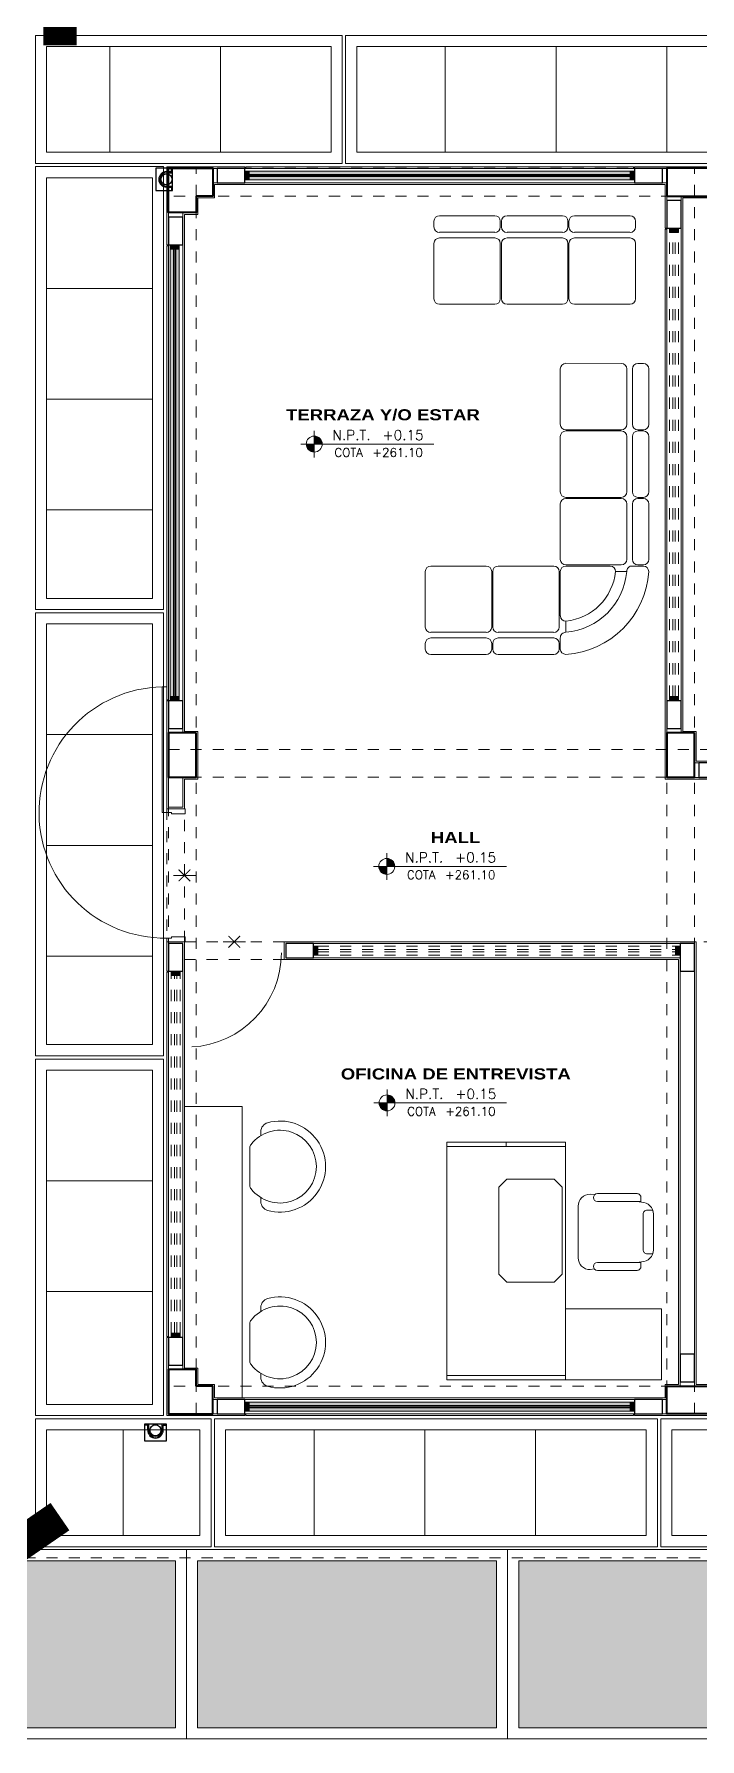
# Model space of a CAD drawing. Header units: metres. Extents: x 349703 to 349913, y 9282546 to 9282694.
# Drawn here: x 349755.27 to 349761.28, y 9282641.14 to 9282656.54 of the extents above; entities that cross this region are included whole.
import ezdxf
from ezdxf.enums import TextEntityAlignment as Align

# ---------------------------------------------------------------- set-up
doc = ezdxf.new("R2010")
doc.units = ezdxf.units.M
doc.header["$LTSCALE"] = 0.25
for name, pattern in [('01 nivel$0$HIDDEN2', [0.1875, 0.125, -0.0625]), ('B. SUM 2$0$HIDDEN', [0.375, 0.25, -0.125]), ('DASHED2', [0.762, 0.635, -0.127])]:
    doc.linetypes.add(name, pattern=pattern)
for name, color, linetype, lineweight in [('0_VANOS', 30, 'Continuous', 9), ('AREA-VERDE', 3, 'CONTINUOUS', 9), ('ARQ-FONDO', 253, 'CONTINUOUS', 9), ('CUNETAS-RED', 5, 'CONTINUOUS', 18), ('LLORAD-TRAMO', 1, 'CONTINUOUS', 70)]:
    doc.layers.add(name, color=color, linetype=linetype, lineweight=lineweight)
doc.styles.add('MOYO2', font='arialbd.ttf', dxfattribs={"width": 1.2})
doc.styles.add('TM-DIM', font='romans.shx')

# ---------------------------------------------------------------- blocks, each defined once
blk = doc.blocks.new('COLUMNAS CENTRALES')
at = {"layer": 'ARQ-FONDO', "lineweight": 40}
for points in [[(-59533.969, 35130.333), (-59533.569, 35130.333), (-59533.569, 35130.083), (-59533.969, 35130.083)], [(-59529.319, 35130.083), (-59529.319, 35129.933), (-59529.069, 35129.933), (-59529.069, 35130.333), (-59529.469, 35130.333), (-59529.469, 35130.083)], [(-59533.819, 35125.233), (-59533.569, 35125.233), (-59533.569, 35124.833), (-59533.819, 35124.833)], [(-59529.319, 35125.233), (-59529.069, 35125.233), (-59529.069, 35124.833), (-59529.319, 35124.833)], [(-59529.319, 35119.333), (-59529.319, 35119.483), (-59529.069, 35119.483), (-59529.069, 35119.083), (-59529.469, 35119.083), (-59529.469, 35119.333)], [(-59533.969, 35119.083), (-59533.569, 35119.083), (-59533.569, 35119.333), (-59533.969, 35119.333)]]:
    blk.add_lwpolyline(points, close=True, dxfattribs=at)
blk = doc.blocks.new('MOBILIARIO ESTAR')
at = {"layer": 'ARQ-FONDO', "linetype": 'Continuous', "lineweight": 5}
for p, q in [((3922.926, 1582.661), (3922.926, 1582.612)), ((3923.476, 1582.712), (3922.977, 1582.712)), ((3923.527, 1582.612), (3923.527, 1582.661)), ((3923.536, 1582.661), (3923.536, 1582.612)), ((3924.086, 1582.712), (3923.585, 1582.712)), ((3924.135, 1582.612), (3924.135, 1582.661)), ((3924.146, 1582.562), (3924.146, 1582.661)), ((3922.926, 1582.462), (3922.926, 1581.961)), ((3922.977, 1582.562), (3923.476, 1582.562)), ((3923.476, 1582.511), (3922.977, 1582.511)), ((3923.527, 1581.961), (3923.527, 1582.462)), ((3923.536, 1582.462), (3923.536, 1581.961)), ((3923.585, 1582.562), (3924.086, 1582.562)), ((3924.086, 1582.511), (3923.585, 1582.511)), ((3924.135, 1581.961), (3924.135, 1582.462)), ((3924.196, 1582.409), (3924.196, 1582.509)), ((3924.146, 1581.961), (3924.146, 1582.361)), ((3922.977, 1581.912), (3923.476, 1581.912)), ((3923.585, 1581.912), (3924.086, 1581.912)), ((3924.146, 1581.35), (3924.146, 1581.851)), ((3924.596, 1581.912), (3924.196, 1581.912)), ((3924.196, 1581.901), (3924.697, 1581.901)), ((3924.744, 1581.961), (3924.644, 1581.961)), ((3924.746, 1581.851), (3924.746, 1581.35)), ((3924.896, 1581.912), (3924.797, 1581.912)), ((3924.797, 1581.35), (3924.797, 1581.851)), ((3924.846, 1581.901), (3924.896, 1581.901)), ((3924.947, 1581.851), (3924.947, 1581.35)), ((3924.146, 1580.742), (3924.146, 1581.241)), ((3924.697, 1581.301), (3924.196, 1581.301)), ((3924.196, 1581.292), (3924.697, 1581.292)), ((3924.746, 1581.241), (3924.746, 1580.742)), ((3924.797, 1580.742), (3924.797, 1581.241)), ((3924.896, 1581.301), (3924.846, 1581.301)), ((3924.846, 1581.292), (3924.896, 1581.292)), ((3924.947, 1581.241), (3924.947, 1580.742)), ((3924.146, 1580.131), (3924.146, 1580.63)), ((3924.697, 1580.691), (3924.196, 1580.691)), ((3924.196, 1580.682), (3924.697, 1580.682)), ((3924.746, 1580.63), (3924.746, 1580.131)), ((3924.797, 1580.131), (3924.797, 1580.63)), ((3924.896, 1580.691), (3924.846, 1580.691)), ((3924.846, 1580.682), (3924.896, 1580.682)), ((3924.947, 1580.63), (3924.947, 1580.131)), ((3924.697, 1580.082), (3924.196, 1580.08)), ((3924.896, 1580.082), (3924.846, 1580.082)), ((3923.055, 1579.548), (3923.554, 1579.548)), ((3923.666, 1579.548), (3924.165, 1579.548)), ((3924.274, 1579.548), (3924.775, 1579.548)), ((3923.004, 1578.998), (3923.004, 1579.497)), ((3923.605, 1579.497), (3923.605, 1578.998)), ((3923.615, 1578.998), (3923.615, 1579.497)), ((3924.216, 1579.497), (3924.216, 1578.998)), ((3924.225, 1578.998), (3924.225, 1579.497)), ((3924.825, 1579.497), (3924.825, 1578.998)), ((3923.554, 1578.947), (3923.055, 1578.947)), ((3924.165, 1578.947), (3923.666, 1578.947)), ((3924.775, 1578.947), (3924.274, 1578.947)), ((3923.004, 1578.797), (3923.004, 1578.848)), ((3923.055, 1578.898), (3923.554, 1578.898)), ((3923.605, 1578.848), (3923.605, 1578.797)), ((3923.615, 1578.797), (3923.615, 1578.848)), ((3923.666, 1578.898), (3924.165, 1578.898)), ((3924.216, 1578.848), (3924.216, 1578.797)), ((3924.225, 1578.797), (3924.225, 1578.848)), ((3924.274, 1578.898), (3924.775, 1578.898)), ((3924.825, 1578.848), (3924.825, 1578.797)), ((3923.554, 1578.748), (3923.055, 1578.748)), ((3924.165, 1578.748), (3923.666, 1578.748)), ((3924.775, 1578.748), (3924.274, 1578.748))]:
    blk.add_line(p, q, dxfattribs=at)
for points in [[(3922.978, 1582.712), (3922.95, 1582.712), (3922.927, 1582.69), (3922.927, 1582.662)], [(3922.927, 1582.612), (3922.927, 1582.585), (3922.95, 1582.562), (3922.978, 1582.562)], [(3923.527, 1582.662), (3923.527, 1582.69), (3923.504, 1582.712), (3923.477, 1582.712)], [(3923.477, 1582.562), (3923.504, 1582.562), (3923.527, 1582.585), (3923.527, 1582.612)], [(3923.586, 1582.712), (3923.559, 1582.712), (3923.536, 1582.69), (3923.536, 1582.662)], [(3923.536, 1582.612), (3923.536, 1582.585), (3923.559, 1582.562), (3923.586, 1582.562)], [(3924.137, 1582.662), (3924.137, 1582.69), (3924.115, 1582.712), (3924.087, 1582.712)], [(3924.087, 1582.562), (3924.115, 1582.562), (3924.137, 1582.585), (3924.137, 1582.612)], [(3924.197, 1582.71), (3924.17, 1582.71), (3924.147, 1582.689), (3924.146, 1582.662)], [(3924.945, 1581.962), (3924.92, 1582.365), (3924.6, 1582.685), (3924.197, 1582.711)], [(3922.978, 1582.513), (3922.95, 1582.513), (3922.927, 1582.49), (3922.927, 1582.463)], [(3923.527, 1582.463), (3923.527, 1582.49), (3923.504, 1582.513), (3923.477, 1582.513)], [(3923.586, 1582.513), (3923.559, 1582.513), (3923.536, 1582.49), (3923.536, 1582.463)], [(3924.137, 1582.463), (3924.137, 1582.49), (3924.115, 1582.513), (3924.087, 1582.513)], [(3924.146, 1582.563), (3924.146, 1582.55), (3924.151, 1582.536), (3924.16, 1582.526)], [(3924.16, 1582.526), (3924.17, 1582.517), (3924.183, 1582.511), (3924.197, 1582.511)], [(3924.746, 1581.962), (3924.721, 1582.255), (3924.489, 1582.486), (3924.197, 1582.511)], [(3924.197, 1582.411), (3924.17, 1582.411), (3924.148, 1582.39), (3924.147, 1582.363)], [(3924.645, 1581.962), (3924.621, 1582.199), (3924.434, 1582.386), (3924.197, 1582.41)], [(3922.927, 1581.962), (3922.927, 1581.934), (3922.95, 1581.912), (3922.978, 1581.912)], [(3923.477, 1581.912), (3923.504, 1581.912), (3923.527, 1581.934), (3923.527, 1581.962)], [(3923.536, 1581.962), (3923.536, 1581.934), (3923.559, 1581.912), (3923.586, 1581.912)], [(3924.087, 1581.912), (3924.115, 1581.912), (3924.137, 1581.934), (3924.137, 1581.962)], [(3924.146, 1581.962), (3924.146, 1581.934), (3924.169, 1581.912), (3924.197, 1581.912)], [(3924.197, 1581.902), (3924.169, 1581.902), (3924.146, 1581.88), (3924.146, 1581.852)], [(3924.598, 1581.912), (3924.625, 1581.913), (3924.645, 1581.935), (3924.645, 1581.962)], [(3924.748, 1581.852), (3924.748, 1581.88), (3924.725, 1581.902), (3924.697, 1581.902)], [(3924.746, 1581.962), (3924.746, 1581.948), (3924.751, 1581.935), (3924.761, 1581.926)], [(3924.761, 1581.926), (3924.771, 1581.916), (3924.784, 1581.911), (3924.798, 1581.912)], [(3924.847, 1581.902), (3924.82, 1581.902), (3924.797, 1581.88), (3924.797, 1581.852)], [(3924.897, 1581.912), (3924.924, 1581.912), (3924.945, 1581.935), (3924.945, 1581.962)], [(3924.947, 1581.852), (3924.947, 1581.88), (3924.924, 1581.902), (3924.897, 1581.902)], [(3924.146, 1581.351), (3924.146, 1581.324), (3924.169, 1581.301), (3924.197, 1581.301)], [(3924.197, 1581.292), (3924.169, 1581.292), (3924.146, 1581.269), (3924.146, 1581.242)], [(3924.697, 1581.301), (3924.725, 1581.301), (3924.748, 1581.324), (3924.748, 1581.351)], [(3924.748, 1581.242), (3924.748, 1581.269), (3924.725, 1581.292), (3924.697, 1581.292)], [(3924.797, 1581.351), (3924.797, 1581.324), (3924.82, 1581.301), (3924.847, 1581.301)], [(3924.847, 1581.292), (3924.82, 1581.292), (3924.797, 1581.269), (3924.797, 1581.242)], [(3924.897, 1581.301), (3924.924, 1581.301), (3924.947, 1581.324), (3924.947, 1581.351)], [(3924.947, 1581.242), (3924.947, 1581.269), (3924.924, 1581.292), (3924.897, 1581.292)], [(3924.146, 1580.743), (3924.146, 1580.715), (3924.169, 1580.692), (3924.197, 1580.692)], [(3924.197, 1580.682), (3924.169, 1580.682), (3924.146, 1580.659), (3924.146, 1580.631)], [(3924.697, 1580.692), (3924.725, 1580.692), (3924.748, 1580.715), (3924.748, 1580.743)], [(3924.748, 1580.631), (3924.748, 1580.659), (3924.725, 1580.682), (3924.697, 1580.682)], [(3924.797, 1580.743), (3924.797, 1580.715), (3924.82, 1580.692), (3924.847, 1580.692)], [(3924.847, 1580.682), (3924.82, 1580.682), (3924.797, 1580.659), (3924.797, 1580.631)], [(3924.897, 1580.692), (3924.924, 1580.692), (3924.947, 1580.715), (3924.947, 1580.743)], [(3924.947, 1580.631), (3924.947, 1580.659), (3924.924, 1580.682), (3924.897, 1580.682)], [(3924.146, 1580.132), (3924.146, 1580.105), (3924.169, 1580.082), (3924.197, 1580.082)], [(3924.697, 1580.082), (3924.725, 1580.082), (3924.748, 1580.105), (3924.748, 1580.132)], [(3924.797, 1580.132), (3924.797, 1580.105), (3924.82, 1580.082), (3924.847, 1580.082)], [(3924.897, 1580.082), (3924.924, 1580.082), (3924.947, 1580.105), (3924.947, 1580.132)], [(3923.056, 1579.548), (3923.028, 1579.548), (3923.006, 1579.526), (3923.006, 1579.498)], [(3923.605, 1579.498), (3923.605, 1579.526), (3923.583, 1579.548), (3923.555, 1579.548)], [(3923.667, 1579.548), (3923.639, 1579.548), (3923.616, 1579.526), (3923.616, 1579.498)], [(3924.216, 1579.498), (3924.216, 1579.526), (3924.193, 1579.548), (3924.166, 1579.548)], [(3924.275, 1579.548), (3924.248, 1579.548), (3924.225, 1579.526), (3924.225, 1579.498)], [(3924.826, 1579.498), (3924.826, 1579.526), (3924.804, 1579.548), (3924.776, 1579.548)], [(3923.006, 1578.999), (3923.006, 1578.971), (3923.028, 1578.949), (3923.056, 1578.949)], [(3923.555, 1578.949), (3923.583, 1578.949), (3923.605, 1578.971), (3923.605, 1578.999)], [(3923.616, 1578.999), (3923.616, 1578.971), (3923.639, 1578.949), (3923.667, 1578.949)], [(3924.166, 1578.949), (3924.193, 1578.949), (3924.216, 1578.971), (3924.216, 1578.999)], [(3924.225, 1578.999), (3924.225, 1578.971), (3924.248, 1578.949), (3924.275, 1578.949)], [(3924.776, 1578.949), (3924.804, 1578.949), (3924.826, 1578.971), (3924.826, 1578.999)], [(3923.056, 1578.9), (3923.028, 1578.9), (3923.006, 1578.877), (3923.006, 1578.849)], [(3923.006, 1578.798), (3923.006, 1578.77), (3923.028, 1578.748), (3923.056, 1578.748)], [(3923.605, 1578.849), (3923.605, 1578.877), (3923.583, 1578.9), (3923.555, 1578.9)], [(3923.555, 1578.748), (3923.583, 1578.748), (3923.605, 1578.77), (3923.605, 1578.798)], [(3923.667, 1578.9), (3923.639, 1578.9), (3923.616, 1578.877), (3923.616, 1578.849)], [(3923.616, 1578.798), (3923.616, 1578.77), (3923.639, 1578.748), (3923.667, 1578.748)], [(3924.216, 1578.849), (3924.216, 1578.877), (3924.193, 1578.9), (3924.166, 1578.9)], [(3924.166, 1578.748), (3924.193, 1578.748), (3924.216, 1578.77), (3924.216, 1578.798)], [(3924.275, 1578.9), (3924.248, 1578.9), (3924.225, 1578.877), (3924.225, 1578.849)], [(3924.225, 1578.798), (3924.225, 1578.77), (3924.248, 1578.748), (3924.275, 1578.748)], [(3924.826, 1578.849), (3924.826, 1578.877), (3924.804, 1578.9), (3924.776, 1578.9)], [(3924.776, 1578.748), (3924.804, 1578.748), (3924.826, 1578.77), (3924.826, 1578.798)]]:
    blk.add_open_spline(points, degree=3, dxfattribs=at)
blk = doc.blocks.new('A$C1906664A')
at = {"layer": 'ARQ-FONDO'}
for points in [[(1.13, 54.14), (58.88, 54.14), (58.88, 24.14), (1.13, 24.14), (1.13, 54.14), (1.13, 39.14), (0, 39.14), (0, 54.14)], [(0, 24.14), (1.13, 24.14), (1.13, 54.14), (0, 54.14)], [(60, 24.14), (58.88, 24.14), (58.88, 54.14), (60, 54.14)], [(9.38, 27), (9.38, 38.99), (11.38, 40.99), (33.36, 40.99), (35.36, 38.99), (35.36, 27), (33.36, 25), (11.38, 25)]]:
    blk.add_lwpolyline(points, close=True, dxfattribs=at)
blk.add_lwpolyline([(60, 24.14), (60, 0), (42.03, 0), (42.03, 24.14)], dxfattribs=at)
for points in [[(13.35, 16.9), (13.18, 17.99, -0.414214), (16.18, 20.99), (29.18, 20.99, -0.414214), (32.18, 17.99), (32.01, 16.9)], [(15, 6.16), (15.18, 4.99, 0.414214), (18.18, 1.99), (27.18, 1.99, 0.414214), (30.18, 4.99), (30.36, 6.16)], [(28.18, 2.16), (28.18, 3.57, 0.414214), (27.18, 4.57), (18.18, 4.57, 0.414214), (17.18, 3.57), (17.18, 2.16)]]:
    blk.add_lwpolyline(points, format="xyb", dxfattribs=at)
for points in [[(15, 5.14), (14, 5.14, -0.414214), (13, 6.14), (13, 16.14, -1), (15, 16.14)], [(32.36, 6.14), (32.36, 16.14, 1), (30.36, 16.14), (30.36, 5.14), (31.36, 5.14, 0.414214)]]:
    blk.add_lwpolyline(points, format="xyb", close=True, dxfattribs=at)
blk = doc.blocks.new('A$C50E76ADC')
at = {"layer": 'ARQ-FONDO', "linetype": 'Continuous'}
for p, q in [((68, 83), (98, 83)), ((565, 83), (596, 83)), ((190, 0), (474, 0))]:
    blk.add_line(p, q, dxfattribs=at)
for centre, radius, start, end in [((332, 226), 343, 344.1544, 195.8456), ((332, 226), 274, 307.5173, 232.4827), ((68, 151), 68.5, 195.8456, 270), ((596, 151), 68.5, 270, 344.1544), ((190, 41), 41.1, 232.4827, 270), ((474, 41), 41.1, 270, 307.5173)]:
    blk.add_arc(centre, radius, start, end, dxfattribs=at)
blk = doc.blocks.new('*U933')
blk.add_arc((0.022, 0.048), 0.853, 0.1579, 87.0814)
blk = doc.blocks.new('*U678')
at = {"linetype": 'Continuous', "lineweight": 0, "true_color": 0xbebebe}
for points in [[(3037.252, 1360.543), (3037.212, 1360.543), (3037.212, 1360.463), (3037.252, 1360.463)], [(3040.732, 1360.543), (3040.692, 1360.543), (3040.692, 1360.463), (3040.732, 1360.463)]]:
    blk.add_hatch(color=9, dxfattribs=at).paths.add_polyline_path(points)
at = {"true_color": 0xffffff}
h = blk.add_hatch(color=7, dxfattribs=at)
h.dxf.hatch_style = 1
h.paths.add_polyline_path([(3040.692, 1360.463), (3040.692, 1360.543), (3037.252, 1360.543), (3037.252, 1360.463)])
at = {"layer": '0_VANOS', "linetype": 'Continuous'}
for p, q in [((3037.252, 1360.513), (3040.692, 1360.513)), ((3037.252, 1360.503), (3040.692, 1360.503)), ((3037.252, 1360.493), (3040.692, 1360.493))]:
    blk.add_line(p, q, dxfattribs=at)
for points in [[(3037.212, 1360.543), (3037.212, 1360.463), (3037.252, 1360.463), (3037.252, 1360.543)], [(3037.252, 1360.543), (3040.692, 1360.543), (3040.692, 1360.463), (3037.252, 1360.463)], [(3040.692, 1360.543), (3040.692, 1360.463), (3040.732, 1360.463), (3040.732, 1360.543)]]:
    blk.add_lwpolyline(points, close=True, dxfattribs=at)
blk = doc.blocks.new('*U679')
at = {"linetype": 'Continuous', "lineweight": 0, "true_color": 0xbebebe}
for points in [[(3037.252, 1360.543), (3037.212, 1360.543), (3037.212, 1360.463), (3037.252, 1360.463)], [(3041.332, 1360.543), (3041.292, 1360.543), (3041.292, 1360.463), (3041.332, 1360.463)]]:
    blk.add_hatch(color=9, dxfattribs=at).paths.add_polyline_path(points)
at = {"true_color": 0xffffff}
h = blk.add_hatch(color=7, dxfattribs=at)
h.dxf.hatch_style = 1
h.paths.add_polyline_path([(3041.292, 1360.463), (3041.292, 1360.543), (3037.252, 1360.543), (3037.252, 1360.463)])
at = {"layer": '0_VANOS', "linetype": 'Continuous'}
for p, q in [((3037.252, 1360.513), (3041.292, 1360.513)), ((3037.252, 1360.503), (3041.292, 1360.503)), ((3037.252, 1360.493), (3041.292, 1360.493))]:
    blk.add_line(p, q, dxfattribs=at)
for points in [[(3037.212, 1360.543), (3037.212, 1360.463), (3037.252, 1360.463), (3037.252, 1360.543)], [(3037.252, 1360.543), (3041.292, 1360.543), (3041.292, 1360.463), (3037.252, 1360.463)], [(3041.292, 1360.543), (3041.292, 1360.463), (3041.332, 1360.463), (3041.332, 1360.543)]]:
    blk.add_lwpolyline(points, close=True, dxfattribs=at)
blk = doc.blocks.new('*U688')
at = {"linetype": 'Continuous', "true_color": 0xbebebe}
for points in [[(3032.131, 1351.189), (3032.131, 1351.269), (3032.171, 1351.269), (3032.171, 1351.189)], [(3036.361, 1351.189), (3036.361, 1351.269), (3036.401, 1351.269), (3036.401, 1351.189)]]:
    blk.add_hatch(color=9, dxfattribs=at).paths.add_polyline_path(points)
at = {"layer": '0_VANOS', "linetype": 'Continuous'}
for p, q in [((3032.131, 1351.269), (3032.171, 1351.269)), ((3032.131, 1351.269), (3032.131, 1351.189)), ((3032.171, 1351.189), (3032.131, 1351.189)), ((3032.171, 1351.269), (3032.171, 1351.189)), ((3036.361, 1351.189), (3036.361, 1351.269)), ((3036.361, 1351.269), (3036.401, 1351.269)), ((3036.401, 1351.189), (3036.361, 1351.189)), ((3036.401, 1351.269), (3036.401, 1351.189))]:
    blk.add_line(p, q, dxfattribs=at)
at = {"layer": '0_VANOS', "linetype": '01 nivel$0$HIDDEN2', "ltscale": 0.5}
for p, q in [((3032.171, 1351.269), (3036.361, 1351.269)), ((3032.171, 1351.239), (3036.361, 1351.239)), ((3032.171, 1351.219), (3036.361, 1351.219)), ((3032.171, 1351.189), (3036.361, 1351.189))]:
    blk.add_line(p, q, dxfattribs=at)
at = {"layer": '0_VANOS', "linetype": '01 nivel$0$HIDDEN2'}
blk.add_line((3036.361, 1351.269), (3036.401, 1351.269), dxfattribs=at)
blk = doc.blocks.new('*U689')
at = {"linetype": 'Continuous', "true_color": 0xbebebe}
for points in [[(3032.131, 1351.189), (3032.131, 1351.269), (3032.171, 1351.269), (3032.171, 1351.189)], [(3035.401, 1351.189), (3035.401, 1351.269), (3035.441, 1351.269), (3035.441, 1351.189)]]:
    blk.add_hatch(color=9, dxfattribs=at).paths.add_polyline_path(points)
at = {"layer": '0_VANOS', "linetype": 'Continuous'}
for p, q in [((3032.131, 1351.269), (3032.171, 1351.269)), ((3032.131, 1351.269), (3032.131, 1351.189)), ((3032.171, 1351.189), (3032.131, 1351.189)), ((3032.171, 1351.269), (3032.171, 1351.189)), ((3035.401, 1351.189), (3035.401, 1351.269)), ((3035.401, 1351.269), (3035.441, 1351.269)), ((3035.441, 1351.189), (3035.401, 1351.189)), ((3035.441, 1351.269), (3035.441, 1351.189))]:
    blk.add_line(p, q, dxfattribs=at)
at = {"layer": '0_VANOS', "linetype": '01 nivel$0$HIDDEN2', "ltscale": 0.5}
for p, q in [((3032.171, 1351.269), (3035.401, 1351.269)), ((3032.171, 1351.239), (3035.401, 1351.239)), ((3032.171, 1351.219), (3035.401, 1351.219)), ((3032.171, 1351.189), (3035.401, 1351.189))]:
    blk.add_line(p, q, dxfattribs=at)
at = {"layer": '0_VANOS', "linetype": '01 nivel$0$HIDDEN2'}
blk.add_line((3035.401, 1351.269), (3035.441, 1351.269), dxfattribs=at)
blk = doc.blocks.new('*U690')
at = {"linetype": 'Continuous', "true_color": 0xbebebe}
for points in [[(3032.131, 1351.189), (3032.131, 1351.269), (3032.171, 1351.269), (3032.171, 1351.189)], [(3035.401, 1351.189), (3035.401, 1351.269), (3035.441, 1351.269), (3035.441, 1351.189)]]:
    blk.add_hatch(color=9, dxfattribs=at).paths.add_polyline_path(points)
at = {"layer": '0_VANOS', "linetype": 'Continuous'}
for p, q in [((3032.131, 1351.269), (3032.171, 1351.269)), ((3032.131, 1351.269), (3032.131, 1351.189)), ((3032.171, 1351.189), (3032.131, 1351.189)), ((3032.171, 1351.269), (3032.171, 1351.189)), ((3035.401, 1351.189), (3035.401, 1351.269)), ((3035.401, 1351.269), (3035.441, 1351.269)), ((3035.441, 1351.189), (3035.401, 1351.189)), ((3035.441, 1351.269), (3035.441, 1351.189))]:
    blk.add_line(p, q, dxfattribs=at)
at = {"layer": '0_VANOS', "linetype": '01 nivel$0$HIDDEN2', "ltscale": 0.5}
for p, q in [((3032.171, 1351.269), (3035.401, 1351.269)), ((3032.171, 1351.239), (3035.401, 1351.239)), ((3032.171, 1351.219), (3035.401, 1351.219)), ((3032.171, 1351.189), (3035.401, 1351.189))]:
    blk.add_line(p, q, dxfattribs=at)
at = {"layer": '0_VANOS', "linetype": '01 nivel$0$HIDDEN2'}
blk.add_line((3035.401, 1351.269), (3035.441, 1351.269), dxfattribs=at)
blk = doc.blocks.new('PUERTA 01')
at = {"layer": 'ARQ-FONDO', "ltscale": 0.025}
for p, q in [((139.207, 49.005), (139.054, 49.005)), ((139.207, 48.965), (139.207, 49.005)), ((139.094, 48.975), (139.054, 48.975)), ((139.207, 48.965), (139.094, 48.965)), ((139.094, 47.935), (139.016, 47.935)), ((139.016, 47.935), (139.016, 46.895)), ((139.054, 47.935), (139.054, 46.895)), ((139.207, 47.945), (139.094, 47.945)), ((139.094, 47.945), (139.094, 47.935)), ((139.207, 47.905), (139.207, 47.945)), ((139.054, 46.895), (139.016, 46.895))]:
    blk.add_line(p, q, dxfattribs=at)
at = {"layer": 'ARQ-FONDO'}
for p, q in [((139.054, 49.005), (139.054, 48.975)), ((139.094, 48.975), (139.094, 48.965)), ((139.207, 47.905), (139.054, 47.905))]:
    blk.add_line(p, q, dxfattribs=at)
blk.add_arc((139.037, 47.935), 1.04, 89.042, 268.8649, dxfattribs=at)
blk = doc.blocks.new('CAMBIOPISO')
at = {"layer": 'ARQ-FONDO'}
blk.add_line((-0.1, 0), (0.1, 0), dxfattribs=at)
at = {"layer": 'ARQ-FONDO', "const_width": 0.01}
for points in [[(-0.053, -0.053), (0.053, 0.053)], [(-0.053, 0.053), (0.053, -0.053)]]:
    blk.add_lwpolyline(points, dxfattribs=at)
blk = doc.blocks.new('MODULOS DE 12 A 17 NUEVO')
at = {"layer": 'ARQ-FONDO'}
for points in [[(350729.833, 9282631.715), (350730.273, 9282631.715)], [(350730.273, 9282631.715), (350730.548, 9282631.715), (350730.548, 9282631.57)], [(350730.558, 9282631.7), (350730.558, 9282631.715), (350734.058, 9282631.715), (350734.058, 9282631.7)], [(350734.068, 9282631.57), (350734.068, 9282631.715), (350734.333, 9282631.715)], [(350734.333, 9282631.715), (350734.773, 9282631.715), (350734.773, 9282631.275)], [(350730.113, 9282631.15), (350730.113, 9282631.435), (350729.843, 9282631.435), (350729.843, 9282631.555), (350729.568, 9282631.555)], [(350730.558, 9282631.555), (350730.273, 9282631.555), (350730.273, 9282631.435)], [(350734.068, 9282631.555), (350730.558, 9282631.555)], [(350734.613, 9282631), (350734.613, 9282631.285), (350734.493, 9282631.285), (350734.493, 9282631.435), (350734.343, 9282631.435), (350734.343, 9282631.555), (350734.068, 9282631.555)], [(350730.273, 9282631.435), (350730.273, 9282631.16), (350730.128, 9282631.16)], [(350734.773, 9282631.275), (350734.773, 9282631.01), (350734.628, 9282631.01)], [(350730.113, 9282626.905), (350730.113, 9282631.15)], [(350730.258, 9282631.15), (350730.273, 9282631.15), (350730.273, 9282626.905)], [(350734.613, 9282626.89), (350734.613, 9282631)], [(350734.758, 9282631), (350734.773, 9282631), (350734.773, 9282626.9), (350734.758, 9282626.9)], [(350729.983, 9282626.185), (350729.718, 9282626.185), (350729.718, 9282626.345), (350729.993, 9282626.345), (350729.993, 9282626.615), (350730.113, 9282626.615), (350730.113, 9282626.905)], [(350730.273, 9282626.905), (350730.273, 9282626.615)], [(350734.613, 9282626.185), (350734.493, 9282626.185), (350734.493, 9282626.615), (350734.613, 9282626.615), (350734.613, 9282626.89)], [(350734.628, 9282626.89), (350734.773, 9282626.89), (350734.773, 9282626.615)], [(350730.273, 9282626.615), (350730.273, 9282626.185), (350729.983, 9282626.185)], [(350734.773, 9282626.615), (350734.773, 9282626.2)], [(350734.613, 9282626.2), (350734.758, 9282626.2)], [(350734.773, 9282626.2), (350734.773, 9282626.2), (350734.773, 9282625.915), (350734.613, 9282625.915), (350734.613, 9282626.185)], [(350729.993, 9282624.45), (350729.993, 9282624.45), (350729.993, 9282624.715), (350730.153, 9282624.715)], [(350730.153, 9282624.715), (350733.448, 9282624.715)], [(350733.448, 9282624.715), (350733.713, 9282624.715), (350733.713, 9282624.555), (350733.448, 9282624.555)], [(350733.448, 9282624.7), (350733.448, 9282624.57)], [(350734.613, 9282624.44), (350734.613, 9282624.715), (350734.773, 9282624.715), (350734.773, 9282624.45), (350734.628, 9282624.45)], [(350733.448, 9282624.555), (350730.153, 9282624.555), (350730.153, 9282624.45)], [(350729.558, 9282620.595), (350729.843, 9282620.595), (350729.843, 9282620.715), (350729.993, 9282620.715), (350729.993, 9282624.45)], [(350730.008, 9282624.45), (350730.138, 9282624.45)], [(350730.153, 9282624.45), (350730.153, 9282620.99)], [(350734.613, 9282621.14), (350734.613, 9282624.44)], [(350734.758, 9282624.44), (350734.773, 9282624.44), (350734.773, 9282621.15), (350734.758, 9282621.15)], [(350734.613, 9282623.227), (350734.093, 9282623.227), (350734.093, 9282620.595)], [(350734.058, 9282620.595), (350734.343, 9282620.595), (350734.343, 9282620.715), (350734.493, 9282620.715), (350734.493, 9282620.865), (350734.613, 9282620.865), (350734.613, 9282621.14)], [(350734.628, 9282621.14), (350734.773, 9282621.14), (350734.773, 9282620.865)], [(350730.138, 9282620.99), (350730.008, 9282620.99)], [(350730.153, 9282620.99), (350730.153, 9282620.99), (350730.153, 9282620.715), (350730.273, 9282620.715), (350730.273, 9282620.595), (350730.548, 9282620.595)], [(350734.773, 9282620.865), (350734.773, 9282620.435), (350734.343, 9282620.435)], [(350730.548, 9282620.58), (350730.548, 9282620.435), (350729.833, 9282620.435)], [(350730.548, 9282620.595), (350734.058, 9282620.595)], [(350734.343, 9282620.435), (350734.068, 9282620.435), (350734.068, 9282620.58)], [(350734.058, 9282620.45), (350734.058, 9282620.435), (350730.558, 9282620.435), (350730.558, 9282620.45)]]:
    blk.add_lwpolyline(points, dxfattribs=at)
for points in [[(350730.298, 9282631.7), (350730.258, 9282631.7), (350730.258, 9282631.57), (350730.298, 9282631.57)], [(350730.548, 9282631.7), (350734.068, 9282631.7), (350734.068, 9282631.57), (350730.548, 9282631.57)], [(350734.358, 9282631.7), (350734.318, 9282631.7), (350734.318, 9282631.57), (350734.358, 9282631.57)], [(350730.258, 9282631.41), (350730.258, 9282631.45), (350730.128, 9282631.45), (350730.128, 9282631.41)], [(350734.758, 9282631.26), (350734.758, 9282631.3), (350734.628, 9282631.3), (350734.628, 9282631.26)], [(350730.128, 9282631.16), (350730.258, 9282631.16), (350730.258, 9282626.89), (350730.128, 9282626.89)], [(350734.628, 9282631.01), (350734.758, 9282631.01), (350734.758, 9282626.89), (350734.628, 9282626.89)], [(350730.258, 9282626.6), (350730.258, 9282626.64), (350730.128, 9282626.64), (350730.128, 9282626.6)], [(350734.758, 9282626.6), (350734.758, 9282626.64), (350734.628, 9282626.64), (350734.628, 9282626.6)], [(350730.008, 9282626.33), (350729.968, 9282626.33), (350729.968, 9282626.2), (350730.008, 9282626.2)], [(350734.628, 9282626.2), (350734.758, 9282626.2), (350734.758, 9282625.93), (350734.628, 9282625.93)], [(350730.138, 9282624.7), (350733.448, 9282624.7), (350733.448, 9282624.57), (350730.138, 9282624.57)], [(350730.008, 9282624.45), (350730.138, 9282624.45), (350730.138, 9282620.99), (350730.008, 9282620.99)], [(350734.628, 9282624.45), (350734.758, 9282624.45), (350734.758, 9282621.14), (350734.628, 9282621.14)], [(350734.758, 9282620.85), (350734.758, 9282620.89), (350734.628, 9282620.89), (350734.628, 9282620.85)], [(350730.138, 9282620.7), (350730.138, 9282620.74), (350730.008, 9282620.74), (350730.008, 9282620.7)], [(350730.298, 9282620.58), (350730.258, 9282620.58), (350730.258, 9282620.45), (350730.298, 9282620.45)], [(350730.548, 9282620.58), (350734.068, 9282620.58), (350734.068, 9282620.45), (350730.548, 9282620.45)], [(350734.358, 9282620.58), (350734.318, 9282620.58), (350734.318, 9282620.45), (350734.358, 9282620.45)]]:
    blk.add_lwpolyline(points, close=True, dxfattribs=at)
at = {"layer": 'ARQ-FONDO', "lineweight": 30, "flags": 128}
for points in [[(350730.298, 9282631.57), (350730.298, 9282631.7), (350730.548, 9282631.7), (350730.548, 9282631.57), (350730.298, 9282631.57)], [(350734.068, 9282631.57), (350734.068, 9282631.7), (350734.318, 9282631.7), (350734.318, 9282631.57), (350734.068, 9282631.57)], [(350730.128, 9282631.41), (350730.258, 9282631.41), (350730.258, 9282631.16), (350730.128, 9282631.16), (350730.128, 9282631.41)], [(350734.628, 9282631.26), (350734.758, 9282631.26), (350734.758, 9282631.01), (350734.628, 9282631.01), (350734.628, 9282631.26)], [(350730.128, 9282626.89), (350730.258, 9282626.89), (350730.258, 9282626.64), (350730.128, 9282626.64), (350730.128, 9282626.89)], [(350734.628, 9282626.89), (350734.758, 9282626.89), (350734.758, 9282626.64), (350734.628, 9282626.64), (350734.628, 9282626.89)], [(350729.718, 9282626.2), (350729.718, 9282626.33), (350729.968, 9282626.33), (350729.968, 9282626.2), (350729.718, 9282626.2)], [(350730.008, 9282624.7), (350730.138, 9282624.7), (350730.138, 9282624.45), (350730.008, 9282624.45), (350730.008, 9282624.7)], [(350733.698, 9282624.7), (350733.698, 9282624.57), (350733.448, 9282624.57), (350733.448, 9282624.7), (350733.698, 9282624.7)], [(350734.628, 9282624.7), (350734.758, 9282624.7), (350734.758, 9282624.45), (350734.628, 9282624.45), (350734.628, 9282624.7)], [(350734.628, 9282621.14), (350734.758, 9282621.14), (350734.758, 9282620.89), (350734.628, 9282620.89), (350734.628, 9282621.14)], [(350730.008, 9282620.99), (350730.138, 9282620.99), (350730.138, 9282620.74), (350730.008, 9282620.74), (350730.008, 9282620.99)], [(350730.298, 9282620.45), (350730.298, 9282620.58), (350730.548, 9282620.58), (350730.548, 9282620.45), (350730.298, 9282620.45)], [(350734.068, 9282620.45), (350734.068, 9282620.58), (350734.318, 9282620.58), (350734.318, 9282620.45), (350734.068, 9282620.45)]]:
    blk.add_lwpolyline(points, dxfattribs=at)
at = {"layer": 'ARQ-FONDO', "linetype": 'DASHED2', "ltscale": 0.3}
for points in [[(350734.613, 9282625.915), (350734.773, 9282625.915), (350734.773, 9282624.715), (350734.613, 9282624.715)], [(350734.613, 9282624.715), (350733.713, 9282624.715), (350733.713, 9282624.555), (350734.613, 9282624.555)]]:
    blk.add_lwpolyline(points, close=True, dxfattribs=at)
blk.add_lwpolyline([(350728.023, 9282624.715), (350729.993, 9282624.715)], dxfattribs=at)
at = {"layer": 'ARQ-FONDO'}
for name, p in [('COLUMNAS CENTRALES', (410263.827, 9247501.368)), ('CAMBIOPISO', (350734.613, 9282625.315)), ('CAMBIOPISO', (350734.163, 9282624.715))]:
    blk.add_blockref(name, p, dxfattribs=at)
at = {"layer": 'ARQ-FONDO', "lineweight": 0}
for name, p, rotation in [('*U678', (353771.278, 9283992.143), 180.000079299102), ('*U679', (352095.208, 9279589.68), 90.000079299102), ('*U678', (353771.278, 9283981.023), 180.000079299102)]:
    blk.add_blockref(name, p, dxfattribs=dict(at, rotation=rotation))
at = {"layer": 'ARQ-FONDO', "rotation": 180}
for name, p in [('MOBILIARIO ESTAR', (354655.366, 9284210.021)), ('*U933', (350734.613, 9282624.665))]:
    blk.add_blockref(name, p, dxfattribs=at)
at = {"layer": 'ARQ-FONDO', "xscale": -1, "rotation": 270}
for name, p in [('*U688', (349378.964, 9279594.759)), ('*U689', (349383.464, 9279589.009))]:
    blk.add_blockref(name, p, dxfattribs=at)
at = {"layer": 'ARQ-FONDO'}
for name, p, xscale, yscale, zscale, rotation in [('PUERTA 01', (350886.464, 9282678.174), 1.090878154788788, 1.090878154788788, 1.090878154788788, 180), ('A$C1906664A', (350730.307, 9282622.906), 0.0358033131428238, 0.0358033131428238, 0.0358033131428238, 270)]:
    blk.add_blockref(name, p, dxfattribs=dict(at, xscale=xscale, yscale=yscale, zscale=zscale, rotation=rotation))
at = {"layer": 'ARQ-FONDO', "xscale": -1}
blk.add_blockref('*U690', (353765.579, 9281273.406), dxfattribs=at)
at = {"layer": 'ARQ-FONDO', "linetype": 'Continuous', "xscale": 0.0012000000000116, "yscale": 0.0012000000000116, "zscale": 0.0012000000000116, "rotation": 90.00000000000003}
for p in [(350734.022, 9282622.286), (350734.022, 9282620.698)]:
    blk.add_blockref('A$C50E76ADC', p, dxfattribs=at)
blk = doc.blocks.new('VERDAD88')
at = {"layer": 'ARQ-FONDO'}
for points in [[(350763.808, 9282653.536), (350767.808, 9282653.536), (350767.808, 9282652.381), (350763.808, 9282652.381), (350763.808, 9282653.536)], [(350767.838, 9282653.536), (350770.608, 9282653.536), (350770.608, 9282652.381), (350767.838, 9282652.381), (350767.838, 9282653.536)], [(350770.608, 9282652.351), (350769.453, 9282652.351), (350769.453, 9282648.351), (350770.608, 9282648.351), (350770.608, 9282652.351)], [(350770.608, 9282648.321), (350769.453, 9282648.321), (350769.453, 9282644.321), (350770.608, 9282644.321), (350770.608, 9282648.321)], [(350770.608, 9282644.291), (350769.453, 9282644.291), (350769.453, 9282641.071), (350770.608, 9282641.071), (350770.608, 9282644.291)], [(350760.963, 9282641.041), (350764.963, 9282641.041), (350764.963, 9282639.886), (350760.963, 9282639.886), (350760.963, 9282641.041)], [(350764.993, 9282641.041), (350768.993, 9282641.041), (350768.993, 9282639.886), (350764.993, 9282639.886), (350764.993, 9282641.041)], [(350769.023, 9282641.041), (350770.608, 9282641.041), (350770.608, 9282639.886), (350769.023, 9282639.886), (350769.023, 9282641.041)]]:
    blk.add_lwpolyline(points, dxfattribs=at)
at = {"layer": 'ARQ-FONDO', "flags": 128}
for points in [[(350763.908, 9282653.436), (350767.708, 9282653.436), (350767.708, 9282652.481), (350763.908, 9282652.481)], [(350767.938, 9282653.436), (350770.508, 9282653.436), (350770.508, 9282652.481), (350767.938, 9282652.481)], [(350770.508, 9282652.251), (350769.553, 9282652.251), (350769.553, 9282648.451), (350770.508, 9282648.451)], [(350770.508, 9282648.221), (350769.553, 9282648.221), (350769.553, 9282644.421), (350770.508, 9282644.421)], [(350770.508, 9282644.191), (350769.553, 9282644.191), (350769.553, 9282641.171), (350770.508, 9282641.171)], [(350761.063, 9282640.941), (350764.863, 9282640.941), (350764.863, 9282639.986), (350761.063, 9282639.986)], [(350765.093, 9282640.941), (350768.893, 9282640.941), (350768.893, 9282639.986), (350765.093, 9282639.986)], [(350769.123, 9282640.941), (350770.508, 9282640.941), (350770.508, 9282639.986), (350769.123, 9282639.986)]]:
    blk.add_lwpolyline(points, close=True, dxfattribs=at)
for points in [[(350764.908, 9282652.481), (350764.908, 9282653.436)], [(350765.908, 9282652.481), (350765.908, 9282653.436)], [(350766.908, 9282652.481), (350766.908, 9282653.436)], [(350768.938, 9282652.481), (350768.938, 9282653.436)], [(350769.938, 9282652.481), (350769.938, 9282653.436)], [(350770.508, 9282651.251), (350769.553, 9282651.251)], [(350770.508, 9282650.251), (350769.553, 9282650.251)], [(350770.508, 9282649.251), (350769.553, 9282649.251)], [(350770.508, 9282647.221), (350769.553, 9282647.221)], [(350770.508, 9282646.221), (350769.553, 9282646.221)], [(350770.508, 9282645.221), (350769.553, 9282645.221)], [(350770.508, 9282643.191), (350769.553, 9282643.191)], [(350770.508, 9282642.191), (350769.553, 9282642.191)], [(350766.093, 9282639.986), (350766.093, 9282640.941)], [(350767.093, 9282639.986), (350767.093, 9282640.941)], [(350768.093, 9282639.986), (350768.093, 9282640.941)], [(350769.815, 9282640.941), (350769.815, 9282639.986)]]:
    blk.add_lwpolyline(points, dxfattribs=at)
blk = doc.blocks.new('VIGAS')
at = {"layer": 'ARQ-FONDO', "linetype": 'B. SUM 2$0$HIDDEN', "flags": 128}
for points in [[(350745.195, 9282650.615), (350769.745, 9282650.615)], [(350764.995, 9282639.365), (350764.995, 9282650.615)], [(350765.245, 9282639.365), (350765.245, 9282650.615)], [(350769.495, 9282639.365), (350769.495, 9282650.615)], [(350769.745, 9282639.365), (350769.745, 9282650.615)], [(350745.195, 9282650.365), (350769.745, 9282650.365)], [(350745.445, 9282645.365), (350769.745, 9282645.365)], [(350745.445, 9282645.115), (350769.745, 9282645.115)], [(350745.195, 9282639.615), (350769.745, 9282639.615)], [(350745.195, 9282639.365), (350769.745, 9282639.365)]]:
    blk.add_lwpolyline(points, dxfattribs=at)
blk = doc.blocks.new('*U591')
h = blk.add_hatch(color=251)
h.paths.add_polyline_path([(0.75, -0.172), (0.75, -0.232), (0.81, -0.232, 0.414214)])
h.paths.add_polyline_path([(0.75, -0.232), (0.69, -0.232, 0.414214), (0.75, -0.292)])
at = {"color": 2}
for p, q in [((0.65, -0.232), (1.65, -0.232)), ((0.75, -0.132), (0.75, -0.332))]:
    blk.add_line(p, q, dxfattribs=at)
blk.add_circle((0.75, -0.232), 0.06, dxfattribs=at)
at = {"color": 2, "style": 'TM-DIM'}
blk.add_text('COTA', height=0.065, rotation=360, dxfattribs=at).set_placement((1.009, -0.328), align=Align.CENTER)
for tag, p, height in [('NIV_P', (0.888, -0.202), 0.075), ('VALOR_P', (1.264, -0.202), 0.075), ('COTA_P', (1.188, -0.328), 0.065)]:
    blk.add_attdef(tag, p, '', height=height, rotation=360, dxfattribs=at)
blk = doc.blocks.new('NOMBRES 12 A 17 AÑOS NUEVO')
at = {"layer": 'ARQ-FONDO', "xscale": 1.199999999999999, "yscale": 1.199999999999999, "zscale": 1.199999999999999}
for p in [(349756.896, 9282672.326, 0), (349757.551, 9282668.511), (349757.553, 9282666.375, 0)]:
    blk.add_blockref('*U591', p, dxfattribs=at).add_auto_attribs({'NIV_P': 'N.P.T.', 'COTA_P': '+261.10', 'VALOR_P': '+0.15'})
at = {"layer": 'ARQ-FONDO', "lineweight": -2, "char_height": 0.1, "width": 2.66669, "attachment_point": 8, "style": 'MOYO2'}
for s, insert in [('TERRAZA Y/O ESTAR', (349758.416, 9282672.259, 0)), ('HALL', (349759.072, 9282668.443)), ('OFICINA DE ENTREVISTA', (349759.074, 9282666.307, 0))]:
    blk.add_mtext(s, dxfattribs=dict(at, insert=insert))
blk = doc.blocks.new('87')
at = {"layer": 'AREA-VERDE', "lineweight": 0, "true_color": 0xc4e4b2, "transparency": 33554687}
h = blk.add_hatch(color=3, dxfattribs=at)
h.dxf.hatch_style = 1
h.paths.add_polyline_path([(349381.341, 9282641.242), (349381.341, 9282642.752), (349379.527, 9282642.752), (349379.527, 9282641.242)])
h.paths.add_polyline_path([(349384.241, 9282641.242), (349384.241, 9282642.752), (349381.541, 9282642.752), (349381.541, 9282641.242)])
h.paths.add_polyline_path([(349387.141, 9282641.242), (349387.141, 9282642.752), (349384.441, 9282642.752), (349384.441, 9282641.242)])
h.paths.add_polyline_path([(349390.041, 9282641.242), (349390.041, 9282642.752), (349387.341, 9282642.752), (349387.341, 9282641.242)])
h.paths.add_polyline_path([(349392.941, 9282641.242), (349392.941, 9282642.752), (349390.241, 9282642.752), (349390.241, 9282641.242)])
h.paths.add_polyline_path([(349395.841, 9282641.242), (349395.841, 9282642.752), (349393.141, 9282642.752), (349393.141, 9282641.242)])
h.paths.add_polyline_path([(349398.741, 9282641.242), (349398.741, 9282642.752), (349396.041, 9282642.752), (349396.041, 9282641.242)])
h.paths.add_polyline_path([(349401.641, 9282642.752), (349398.941, 9282642.752), (349398.941, 9282641.242), (349401.641, 9282641.242)])
h.paths.add_polyline_path([(349401.841, 9282642.752), (349401.841, 9282641.242), (349404.541, 9282641.242), (349404.541, 9282642.752)])
h.paths.add_polyline_path([(349404.741, 9282642.752), (349404.741, 9282641.242), (349406.928, 9282641.242), (349406.928, 9282642.752)])
at = {"layer": 'ARQ-FONDO'}
for points in [[(349407.028, 9282642.852), (349379.427, 9282642.852), (349379.427, 9282647.283), (349377.092, 9282647.283), (349377.092, 9282641.142), (349397.69, 9282641.142)], [(349381.441, 9282641.142), (349381.441, 9282642.852)], [(349384.341, 9282641.142), (349384.341, 9282642.852)]]:
    blk.add_lwpolyline(points, dxfattribs=at)
for points in [[(349379.527, 9282642.752), (349381.341, 9282642.752), (349381.341, 9282641.242), (349379.527, 9282641.242)], [(349381.541, 9282642.752), (349384.241, 9282642.752), (349384.241, 9282641.242), (349381.541, 9282641.242)], [(349384.441, 9282642.752), (349387.141, 9282642.752), (349387.141, 9282641.242), (349384.441, 9282641.242)]]:
    blk.add_lwpolyline(points, close=True, dxfattribs=at)
blk = doc.blocks.new('montante')
at = {"layer": 'ARQ-FONDO', "lineweight": 30}
for p, q in [((0, 0.07), (0.045, 0.07)), ((0, 0.06), (0.055, 0.06)), ((0.045, 0.07), (0.045, 0.095)), ((0, -0.06), (0.055, -0.06)), ((0, -0.07), (0.045, -0.07)), ((0.045, -0.07), (0.045, -0.095))]:
    blk.add_line(p, q, dxfattribs=at)
blk.add_lwpolyline([(-0.095, 0.1), (-0.095, -0.1), (0.055, -0.1), (0.055, 0.1)], close=True, dxfattribs=at)
blk.add_circle((0, 0), 0.05, dxfattribs=at)
for centre, radius, start, end in [((0, 0), 0.07, 90, 270), ((0, 0), 0.06, 90, 270), ((0.05, 0.095), 0.005, 0, 180), ((0.05, -0.095), 0.005, 180, 0)]:
    blk.add_arc(centre, radius, start, end, dxfattribs=at)
blk = doc.blocks.new('drenaje')
at = {"layer": 'CUNETAS-RED', "lineweight": 30}
blk.add_blockref('montante', (38.306, -20.31), dxfattribs=at)
at = {"layer": 'CUNETAS-RED', "lineweight": 30, "rotation": 90}
blk.add_blockref('montante', (38.206, -31.608), dxfattribs=at)

msp = doc.modelspace()

# ---------------------------------------------------------------- linework, layer by layer
at = {"layer": 'ARQ-FONDO', "linetype": 'B. SUM 2$0$HIDDEN'}
msp.add_lwpolyline([(349782.329, 9282656.628), (349755.179, 9282656.628), (349755.179, 9282642.778), (349782.329, 9282642.778)], close=True, dxfattribs=at)
at = {"layer": 'LLORAD-TRAMO', "const_width": 0.3}
for points in [[(349755.5, 9282661.94), (349755.5, 9282661.69), (349755.5, 9282661.44), (349755.5, 9282661.19), (349755.5, 9282660.94), (349755.5, 9282660.69), (349755.5, 9282660.44), (349755.5, 9282660.19), (349755.5, 9282659.94), (349755.5, 9282659.69), (349755.5, 9282659.44), (349755.5, 9282659.19), (349755.5, 9282658.94), (349755.5, 9282658.69), (349755.5, 9282658.44), (349755.5, 9282658.19), (349755.5, 9282657.94), (349755.5, 9282657.69), (349755.5, 9282657.44), (349755.5, 9282657.19), (349755.5, 9282656.94), (349755.5, 9282656.69), (349755.5, 9282656.44)], [(349755.5, 9282643.15), (349754.7, 9282642.6), (349754.45, 9282642.6), (349754.2, 9282642.6), (349753.95, 9282642.6), (349753.7, 9282642.6), (349753.45, 9282642.6), (349753.2, 9282642.6), (349752.95, 9282642.6), (349752.7, 9282642.6), (349752.45, 9282642.6)]]:
    msp.add_lwpolyline(points, dxfattribs=at)

# ---------------------------------------------------------------- block references
at = {"layer": 'ARQ-FONDO', "xscale": -1}
for name, p in [('VERDAD88', (700525.887, 2.992)), ('MODULOS DE 12 A 17 NUEVO', (700491.237, 23.627)), ('VIGAS', (700526.224, 4.713))]:
    msp.add_blockref(name, p, dxfattribs=at)
at = {"layer": 'ARQ-FONDO'}
for name, p in [('NOMBRES 12 A 17 AÑOS NUEVO', (0, -19.21)), ('87', (375.201, 0))]:
    msp.add_blockref(name, p, dxfattribs=at)
at = {"layer": 'CUNETAS-RED', "lineweight": 30}
msp.add_blockref('drenaje', (349718.156, 9282675.538), dxfattribs=at)

doc.saveas('drawing.dxf')
